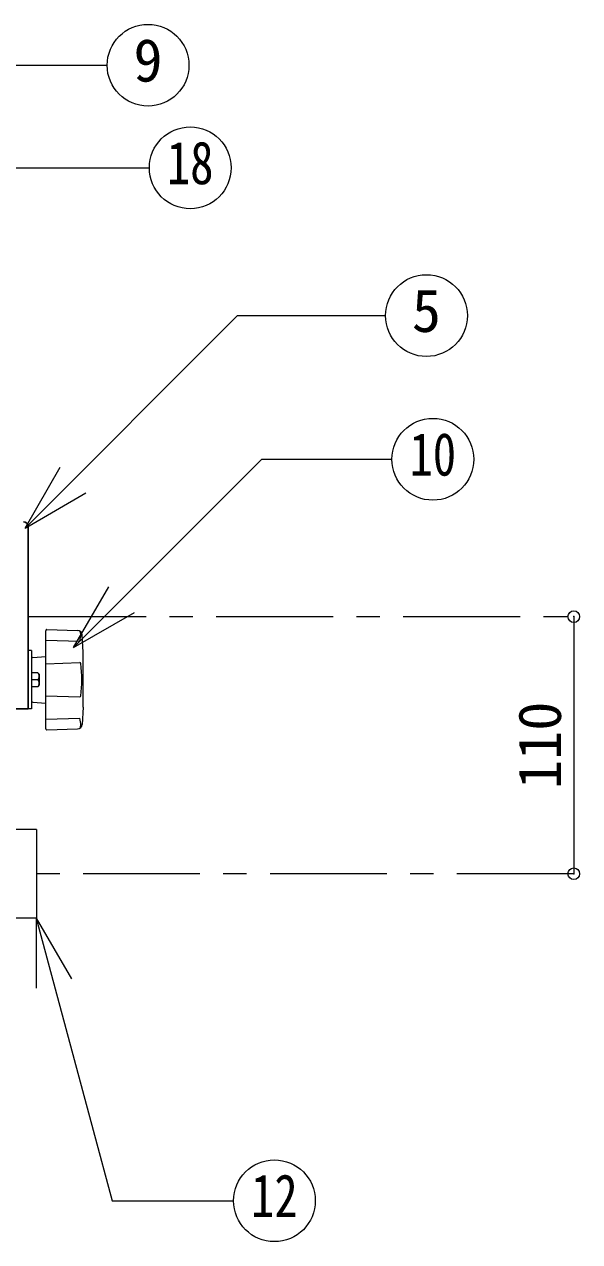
# Model space of a CAD drawing. Units: millimetres at full size, sheet at 1:10; details may follow other scales. Extents: x -2123 to 1927, y -1358 to 1452.
# Drawn here: x -1208 to -970, y -430 to 90 of the extents above; entities that cross this region are included whole.
import ezdxf
from ezdxf.enums import TextEntityAlignment as Align

# ---------------------------------------------------------------- set-up
doc = ezdxf.new("R2010")
doc.units = ezdxf.units.MM
doc.header["$LTSCALE"] = 10
doc.header["$PDMODE"] = 32
doc.header["$PDSIZE"] = 5
doc.linetypes.add('CHAIN1', pattern=[8, 5, -1, 1, -1])
doc.layers.add('0-0', color=7, linetype='Continuous', lineweight=18)
doc.styles.add('ＭＳ ゴシック', font='')
doc.styles.get('ＭＳ ゴシック').set_extended_font_data('MS Gothic')

msp = doc.modelspace()

# ---------------------------------------------------------------- linework, layer by layer
at = {"layer": '0-0'}
for p, q in [((-1218.81, 72.78), (-1172.49, 72.78)), ((-1207.57, -125.2), (-1192.57, -99.22)), ((-1207.57, -125.2), (-1181.59, -110.2)), ((-1186.84, -176.29), (-1171.84, -150.31)), ((-1186.84, -176.29), (-1160.86, -161.29)), ((-1198.8, -211.05), (-1198.8, -169.12)), ((-1198.29, -168.62), (-1185.14, -169.05)), ((-1182.82, -178.32), (-1183.2, -170.94)), ((-1198.8, -173.15), (-1184.25, -173.64)), ((-1204.8, -177.59), (-1206.3, -177.59)), ((-1204.34, -180.55), (-1198.8, -180.09)), ((-1182.8, -201.32), (-1182.8, -178.85)), ((-1202.18, -187.09), (-1204.8, -187.09)), ((-1198.8, -183.23), (-1184.25, -182.75)), ((-1202.18, -190.09), (-1204.8, -190.09)), ((-1201.55, -187.74), (-1201.55, -192.44)), ((-1202.18, -193.09), (-1204.8, -193.09)), ((-1198.8, -196.94), (-1184.25, -197.43)), ((-1204.34, -199.62), (-1198.8, -200.09)), ((-1182.82, -201.85), (-1183.2, -209.23)), ((-1198.8, -207.02), (-1184.25, -206.54)), ((-1198.29, -211.55), (-1185.14, -211.13)), ((-1202.8, -254.09), (-1212.8, -254.09)), ((-1202.8, -254.09), (-1202.8, -292.09)), ((-1202.8, -292.09), (-1212.8, -292.09)), ((-1202.81, -292.07), (-1187.81, -318.05)), ((-1202.81, -292.07), (-1202.81, -322.07))]:
    msp.add_line(p, q, dxfattribs=at)
at = {"layer": '0-0', "color": 5, "lineweight": 25}
for p, q in [((-1206.3, -124.59), (-1206.3, -202.59)), ((-1206.3, -202.59), (-1653.15, -202.59))]:
    msp.add_line(p, q, dxfattribs=at)
at = {"layer": '0-0', "color": 4, "linetype": 'CHAIN1', "lineweight": 9}
for p, q in [((-1205.8, -163.09), (-972.8, -163.09)), ((-972.8, -273.09), (-1277.8, -273.09))]:
    msp.add_line(p, q, dxfattribs=at)
at = {"layer": '0-0', "color": 4, "lineweight": 9}
msp.add_line((-972.8, -163.09), (-972.8, -273.09), dxfattribs=at)
at = {"layer": '0-0'}
for points in [[(-1250.37, -102.19), (-1215.24, 28.91), (-1154.44, 28.91)], [(-1207.57, -125.2), (-1116.68, -34.31), (-1053.35, -34.31)], [(-1186.84, -176.29), (-1106.32, -95.77), (-1050.62, -95.77)], [(-1204.8, -177.59), (-1204.8, -202.59), (-1206.3, -202.59)], [(-1202.81, -292.07), (-1170.42, -412.96), (-1118.42, -412.96)]]:
    msp.add_lwpolyline(points, dxfattribs=at)
for centre in [(-1154.99, 72.78), (-1136.94, 28.91), (-1035.85, -34.31), (-1033.12, -95.77), (-1100.92, -412.96)]:
    msp.add_circle(centre, 17.5, dxfattribs=at)
at = {"layer": '0-0', "color": 5, "lineweight": 25}
msp.add_arc((-1208.3, -124.59), 2, 0, 90, dxfattribs=at)
at = {"layer": '0-0'}
for centre, radius, start, end in [((-1198.3, -169.12), 0.5, 88.1542, 180), ((-1185.2, -171.05), 2, 3.0191, 88.1542), ((-1193.76, -170.66), 9.96, 342.62, 1.0906), ((-1185.87, -170.58), 2.07, 3.0276, 38.733), ((-1204.3, -181.05), 0.5, 94.7636, 180), ((-1192.8, -178.85), 10, 0, 3.0191), ((-1203.12, -188.62), 1.79, 29.2406, 58.3719), ((-1203.66, -188.59), 2.11, 314.6245, 45.3755), ((-1184.24, -183.25), 0.5, 7.2987, 91.9091), ((-1237.64, -190.09), 54.34, 352.7013, 7.2987), ((-1203.66, -191.59), 2.11, 314.6245, 45.3755), ((-1203.12, -191.56), 1.79, 301.6281, 330.7594), ((-1184.24, -196.93), 0.5, 268.0908, 352.7013), ((-1204.3, -199.13), 0.5, 180, 265.2364), ((-1192.8, -201.32), 10, 356.9809, 0), ((-1193.76, -209.51), 9.96, 358.9094, 17.38), ((-1198.3, -211.05), 0.5, 180, 271.8458), ((-1185.2, -209.13), 2, 271.8458, 356.9809), ((-1185.87, -209.59), 2.07, 321.267, 356.9724)]:
    msp.add_arc(centre, radius, start, end, dxfattribs=at)
at = {"layer": '0-0', "color": 1}
for p in [(-972.8, -163.09), (-972.8, -273.09)]:
    msp.add_point(p, dxfattribs=at)

# ---------------------------------------------------------------- texts
at = {"layer": '0-0', "style": 'ＭＳ ゴシック'}
for s, p in [('9', (-1161.24, 60.28)), ('5', (-1042.1, -46.81))]:
    msp.add_text(s, height=18.33, dxfattribs=at).set_placement(p, align=Align.BOTTOM_LEFT)
at = {"layer": '0-0', "style": 'ＭＳ ゴシック', "width": 0.8}
for s, p in [('18', (-1146.94, 16.41)), ('10', (-1043.12, -108.27)), ('12', (-1110.92, -425.46))]:
    msp.add_text(s, height=18.33, dxfattribs=at).set_placement(p, align=Align.BOTTOM_LEFT)
at = {"layer": '0-0', "style": 'ＭＳ ゴシック'}
msp.add_text('110', height=18.33, rotation=90, dxfattribs=at).set_placement((-972.8, -236.84), align=Align.BOTTOM_LEFT)

doc.saveas('drawing.dxf')
